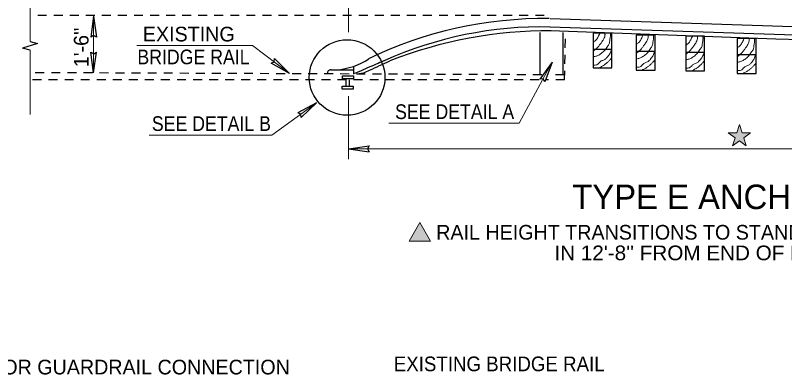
# Model space of a CAD drawing. Extents: x -68 to 845, y -11 to 259.
# Drawn here: x 521.8 to 583.9, y 142.6 to 171.6 of the extents above; entities that cross this region are included whole.
import ezdxf

# ---------------------------------------------------------------- set-up
doc = ezdxf.new("R2010")
doc.units = 0
doc.header["$LTSCALE"] = 0.48
doc.linetypes.add('SHORT_DASHED', pattern=[2.7, 1.5, -1.2])
doc.layers.add('1', color=7, linetype='Continuous', lineweight=13)

msp = doc.modelspace()

# ---------------------------------------------------------------- hatches: boundary and pattern name
at = {"layer": '1'}
for points in [[(581.1166, 162.1094), (580.4241, 162.1094), (580.2102, 162.7682), (579.9962, 162.1094), (579.3036, 162.1094), (579.8638, 161.7024), (579.65, 161.0439), (580.2102, 161.4508), (580.7704, 161.0439), (580.5564, 161.7025)], [(553.5398, 153.3588), (554.4057, 154.8587), (555.2716, 153.3588)]]:
    msp.add_hatch(color=256, dxfattribs=at).paths.add_polyline_path(points)

# ---------------------------------------------------------------- linework, layer by layer
for p, q in [((522.9471, 169.4787), (522.9471, 187.4167)), ((548.6419, 170.2567), (548.6419, 174.8707)), ((528.0754, 166.946), (528.0754, 171.5382)), ((522.9471, 168.7843), (522.9471, 163.5976)), ((548.6419, 159.9674), (548.6419, 165.074)), ((548.6419, 160.8133), (611.6919, 160.8133))]:
    msp.add_line(p, q, dxfattribs=at)
at = {"layer": '1', "linetype": 'SHORT_DASHED', "lineweight": 25}
for p, q in [((564.4576, 171.5949), (522.9471, 171.5949)), ((566.0992, 166.4004), (566.1727, 170.3452)), ((564.2632, 166.7998), (522.9471, 166.9689)), ((566.0747, 166.7924), (564.822, 166.7976)), ((564.042, 166.4004), (522.9471, 166.4004)), ((566.0992, 166.4004), (564.6126, 166.4004))]:
    msp.add_line(p, q, dxfattribs=at)
at = {"layer": '1', "lineweight": 25}
for p, q in [((528.0746, 171.5378), (527.843, 169.8518)), ((528.0746, 171.5378), (528.3062, 169.8518)), ((564.9231, 171.3499), (601.1868, 170.1493)), ((564.1392, 166.8004), (564.1392, 170.2288)), ((565.9708, 166.8004), (565.9708, 170.2288)), ((568.4025, 170.1002), (568.4025, 167.356)), ((571.8818, 169.9288), (571.8818, 167.1845)), ((575.8757, 169.8552), (575.8757, 167.111)), ((580.0412, 169.6592), (580.0412, 166.9149)), ((522.9471, 168.7843), (522.335, 168.9477)), ((528.0762, 166.9462), (527.8446, 168.6322)), ((528.0762, 166.9462), (528.3079, 168.6322)), ((568.4025, 168.8751), (569.9217, 168.8751)), ((571.8818, 168.7036), (573.401, 168.7036)), ((575.8757, 168.6301), (577.3949, 168.6301)), ((580.0412, 168.4341), (581.5603, 168.4341)), ((543.8758, 166.8981), (542.396, 167.7382)), ((543.8758, 166.8981), (542.6773, 168.1062)), ((565.1037, 167.8266), (564.0977, 166.4541)), ((565.1037, 167.8266), (564.5052, 166.2335)), ((547.2378, 167.1988), (549.0456, 167.1988)), ((549.0456, 167.4795), (549.0456, 166.8621)), ((548.4575, 165.8858), (548.4575, 166.4004)), ((548.727, 165.8858), (548.727, 166.4004)), ((546.0644, 164.533), (544.567, 163.7243)), ((546.0644, 164.533), (544.8406, 163.3505)), ((548.642, 160.8133), (550.3279, 161.0451)), ((548.642, 160.8133), (550.3279, 160.5817))]:
    msp.add_line(p, q, dxfattribs=at)
for points in [[(564.8987, 170.6883), (576.4883, 170.2963), (590.4058, 169.8552), (604.9602, 169.4632)], [(564.9722, 170.3698), (583.153, 169.7082), (599.7412, 169.2672), (609.5667, 168.9977)], [(528.3062, 169.8518), (528.0722, 169.9822), (527.843, 169.8518)], [(568.4025, 167.356), (569.9217, 167.356), (569.9217, 170.1002)], [(571.8818, 167.1845), (573.401, 167.1845), (573.401, 169.9288)], [(580.0412, 166.9149), (581.5603, 166.9149), (581.5603, 169.6592)], [(522.9471, 169.4787), (523.5403, 169.3204), (522.335, 168.9477)], [(527.8446, 168.6322), (528.0786, 168.5018), (528.3079, 168.6322)], [(542.396, 167.7382), (542.6417, 167.8448), (542.6773, 168.1062)], [(564.5052, 166.2335), (564.3613, 166.4596), (564.0977, 166.4541)], [(544.8406, 163.3505), (544.8077, 163.6163), (544.567, 163.7243)], [(550.3279, 161.0451), (550.1975, 160.8111), (550.3279, 160.5817)]]:
    msp.add_lwpolyline(points, dxfattribs=at)
for points in [[(568.4025, 167.356), (569.9217, 167.356), (569.9217, 170.1737), (568.4025, 170.1737)], [(571.8818, 167.1845), (573.401, 167.1845), (573.401, 170.0023), (571.8818, 170.0023)], [(575.8757, 167.111), (577.3949, 167.111), (577.3949, 169.9288), (575.8757, 169.9288)], [(580.0412, 166.9149), (581.5603, 166.9149), (581.5603, 169.7327), (580.0412, 169.7327)], [(548.1634, 166.7189), (549.0456, 166.7189), (549.0456, 166.4739), (548.1634, 166.4739)], [(548.1389, 165.8858), (549.021, 165.8858), (549.021, 165.6408), (548.1389, 165.6408)]]:
    msp.add_lwpolyline(points, close=True, dxfattribs=at)
at = {"layer": '1'}
for points in [[(575.8757, 167.111), (577.3949, 167.111), (577.3949, 169.8552)], [(531.5642, 169.1743), (540.8979, 169.1743), (543.8757, 166.8972)], [(551.8988, 162.8748), (562.4208, 162.8748), (565.0813, 167.7916)], [(532.5487, 161.9052), (542.4744, 161.9052), (546.0652, 164.5325)]]:
    msp.add_lwpolyline(points, dxfattribs=at)
for points in [[(581.1166, 162.1094), (580.4241, 162.1094), (580.2102, 162.7682), (579.9962, 162.1094), (579.3036, 162.1094), (579.8638, 161.7024), (579.65, 161.0439), (580.2102, 161.4508), (580.7704, 161.0439), (580.5564, 161.7025)], [(553.5398, 153.3588), (554.4057, 154.8587), (555.2716, 153.3588)]]:
    msp.add_lwpolyline(points, close=True, dxfattribs=at)
at = {"layer": '1', "lineweight": 25}
msp.add_circle((548.5373, 166.5816), 3.0553, dxfattribs=at)
for centre, radius, start, end in [((564.516, 138.602), 32.7496, 89.41635, 115.78397), ((564.2495, 139.8523), 30.8189, 88.74756, 114.39555), ((564.7841, 135.3819), 34.9642, 89.61158, 111.47163), ((547.2699, 172.6366), 5.4542, 274.45409, 303.53615), ((547.2223, 166.931), 0.2676, 86.23154, 191.6927)]:
    msp.add_arc(centre, radius, start, end, dxfattribs=at)
at = {"layer": '1'}
for points in [[(569.3581, 170.1493), (569.3581, 169.9777), (569.2111, 169.6102), (569.1131, 169.4632), (568.9661, 169.2672), (568.8191, 169.0712), (568.6476, 168.8997), (568.4025, 168.7036)], [(569.3581, 170.1002), (569.3581, 169.9777), (569.2111, 169.6102), (569.1131, 169.4632), (568.9661, 169.2672), (568.8191, 169.0712), (568.6476, 168.8997), (568.4025, 168.7036)], [(568.9416, 170.1493), (568.8435, 169.9532), (568.6965, 169.6837), (568.525, 169.5122), (568.427, 169.4387)], [(569.7992, 170.1493), (569.7992, 169.9042), (569.7501, 169.6102), (569.7012, 169.3162), (569.5542, 169.0957), (569.3336, 168.7771), (569.0641, 168.5321), (568.7946, 168.3606), (568.5495, 168.2871), (568.427, 168.2626)], [(568.917, 170.1002), (568.8435, 169.9532), (568.6965, 169.6837), (568.525, 169.5122), (568.427, 169.4387)], [(569.7992, 170.1002), (569.7992, 169.9042), (569.7501, 169.6102), (569.7012, 169.3162), (569.5542, 169.0957), (569.3336, 168.7771), (569.0641, 168.5321), (568.7946, 168.3606), (568.5495, 168.2871), (568.427, 168.2626)], [(572.8374, 169.9777), (572.8374, 169.8063), (572.6904, 169.4387), (572.5924, 169.2917), (572.4454, 169.0957), (572.2984, 168.8997), (572.1268, 168.7281), (571.8818, 168.5321)], [(572.8374, 169.9288), (572.8374, 169.8063), (572.6904, 169.4387), (572.5924, 169.2917), (572.4454, 169.0957), (572.2984, 168.8997), (572.1268, 168.7281), (571.8818, 168.5321)], [(572.4208, 169.9777), (572.3229, 169.7817), (572.1758, 169.5122), (572.0044, 169.3407), (571.9063, 169.2672)], [(573.2785, 169.9777), (573.2785, 169.7327), (573.2295, 169.4387), (573.1805, 169.1447), (573.0335, 168.9242), (572.813, 168.6057), (572.5434, 168.3606), (572.2738, 168.1891), (572.0288, 168.1156), (571.9063, 168.0911)], [(572.3964, 169.9288), (572.3229, 169.7817), (572.1758, 169.5122), (572.0044, 169.3407), (571.9063, 169.2672)], [(573.2785, 169.9288), (573.2785, 169.7327), (573.2295, 169.4387), (573.1805, 169.1447), (573.0335, 168.9242), (572.813, 168.6057), (572.5434, 168.3606), (572.2738, 168.1891), (572.0288, 168.1156), (571.9063, 168.0911)], [(576.8313, 169.9042), (576.8313, 169.7327), (576.6843, 169.3652), (576.5863, 169.2182), (576.4393, 169.0221), (576.2923, 168.8262), (576.1207, 168.6546), (575.8757, 168.4586)], [(576.8313, 169.8552), (576.8313, 169.7327), (576.6843, 169.3652), (576.5863, 169.2182), (576.4393, 169.0221), (576.2923, 168.8262), (576.1207, 168.6546), (575.8757, 168.4586)], [(576.4148, 169.9042), (576.3168, 169.7082), (576.1698, 169.4387), (575.9983, 169.2672), (575.9003, 169.1937)], [(577.2724, 169.9042), (577.2724, 169.6592), (577.2234, 169.3652), (577.1743, 169.0712), (577.0273, 168.8507), (576.8068, 168.5321), (576.5373, 168.2871), (576.2677, 168.1156), (576.0227, 168.042), (575.9003, 168.0176)], [(576.3903, 169.8552), (576.3168, 169.7082), (576.1698, 169.4387), (575.9983, 169.2672), (575.9003, 169.1937)], [(577.2724, 169.8552), (577.2724, 169.6592), (577.2234, 169.3652), (577.1743, 169.0712), (577.0273, 168.8507), (576.8068, 168.5321), (576.5373, 168.2871), (576.2677, 168.1156), (576.0227, 168.042), (575.9003, 168.0176)], [(580.9968, 169.7082), (580.9968, 169.5367), (580.8497, 169.1692), (580.7518, 169.0221), (580.6047, 168.8262), (580.4578, 168.6301), (580.2862, 168.4586), (580.0412, 168.2626)], [(580.9968, 169.6592), (580.9968, 169.5367), (580.8497, 169.1692), (580.7518, 169.0221), (580.6047, 168.8262), (580.4578, 168.6301), (580.2862, 168.4586), (580.0412, 168.2626)], [(580.5802, 169.7082), (580.4823, 169.5122), (580.3352, 169.2427), (580.1637, 169.0712), (580.0657, 168.9977)], [(581.4378, 169.7082), (581.4378, 169.4632), (581.3888, 169.1692), (581.3398, 168.8751), (581.1928, 168.6546), (580.9723, 168.3361), (580.7028, 168.0911), (580.4332, 167.9196), (580.1882, 167.8461), (580.0657, 167.8215)], [(580.5557, 169.6592), (580.4823, 169.5122), (580.3352, 169.2427), (580.1637, 169.0712), (580.0657, 168.9977)], [(581.4378, 169.6592), (581.4378, 169.4632), (581.3888, 169.1692), (581.3398, 168.8751), (581.1928, 168.6546), (580.9723, 168.3361), (580.7028, 168.0911), (580.4332, 167.9196), (580.1882, 167.8461), (580.0657, 167.8215)], [(569.8971, 168.9242), (569.7992, 168.6057), (569.6521, 168.3606), (569.5296, 168.2136), (569.3581, 168.042), (569.1131, 167.9441), (568.917, 167.797), (568.77, 167.65), (568.5005, 167.5765), (568.427, 167.5765)], [(573.3765, 168.7527), (573.2785, 168.4341), (573.1315, 168.1891), (573.0089, 168.042), (572.8374, 167.8706), (572.5924, 167.7726), (572.3964, 167.6256), (572.2494, 167.4785), (571.9798, 167.405), (571.9063, 167.405)], [(577.3704, 168.6792), (577.2724, 168.3606), (577.1254, 168.1156), (577.0028, 167.9685), (576.8313, 167.797), (576.5863, 167.6991), (576.3903, 167.552), (576.2433, 167.405), (575.9737, 167.3315), (575.9003, 167.3315)], [(581.5358, 168.4831), (581.4378, 168.1646), (581.2908, 167.9196), (581.1682, 167.7726), (580.9968, 167.601), (580.7518, 167.503), (580.5557, 167.356), (580.4087, 167.209), (580.1392, 167.1355), (580.0657, 167.1355)], [(569.8971, 168.1646), (569.7501, 167.9931), (569.5786, 167.8215), (569.4071, 167.6745), (569.2356, 167.552), (569.0151, 167.4295), (568.8681, 167.356)], [(573.3765, 167.9931), (573.2295, 167.8215), (573.058, 167.65), (572.8865, 167.503), (572.7149, 167.3805), (572.4944, 167.258), (572.3473, 167.1845)], [(577.3704, 167.9196), (577.2234, 167.748), (577.0519, 167.5765), (576.8803, 167.4295), (576.7088, 167.3069), (576.4883, 167.1845), (576.3412, 167.111)], [(581.5358, 167.7235), (581.3888, 167.552), (581.2173, 167.3805), (581.0458, 167.2334), (580.8742, 167.111), (580.6537, 166.9884), (580.5067, 166.9149)]]:
    msp.add_spline(points, degree=3, dxfattribs=at)
at = {"layer": '1', "lineweight": 25}
for points in [[(551.4958, 167.9196), (550.8832, 167.65), (550.1972, 167.356), (549.4866, 167.0375), (549.1191, 166.9149), (549.0457, 166.8976)], [(551.9613, 167.895), (550.3197, 167.1355), (549.8541, 166.9394), (549.5111, 166.8659)]]:
    msp.add_spline(points, degree=3, dxfattribs=at)

# ---------------------------------------------------------------- texts
at = {"layer": '1'}
msp.add_text("1'-6''", height=1.188, rotation=90, dxfattribs=at).set_placement((527.6683, 167.4175))
for s, height, p in [(' EXISTING ', 1.188, (531.6081, 169.4965)), ('TYPE E ANCHOR UNIT', 1.98, (566.7212, 155.9406)), ("RAIL HEIGHT TRANSITIONS TO STANDARD 28'' HEIGHT ( +1'' )", 1.188, (555.7338, 153.4711)), ('FOR GUARDRAIL CONNECTION', 1.188, (519.7309, 142.5719))]:
    msp.add_text(s, height=height, dxfattribs=at).set_placement(p)
for s, width, p in [('BRIDGE RAIL', 0.9, (531.6081, 167.6485)), ('SEE DETAIL A', 0.9, (552.4131, 163.2219)), ('SEE DETAIL B', 0.9, (532.7763, 162.2595)), ("IN 12'-8'' FROM END OF BRIDGE.", 1.05, (565.2774, 151.8053)), ('EXISTING BRIDGE RAIL', 0.95, (552.3065, 142.8305))]:
    msp.add_text(s, height=1.188, dxfattribs=dict(at, width=width)).set_placement(p)

doc.saveas('drawing.dxf')
